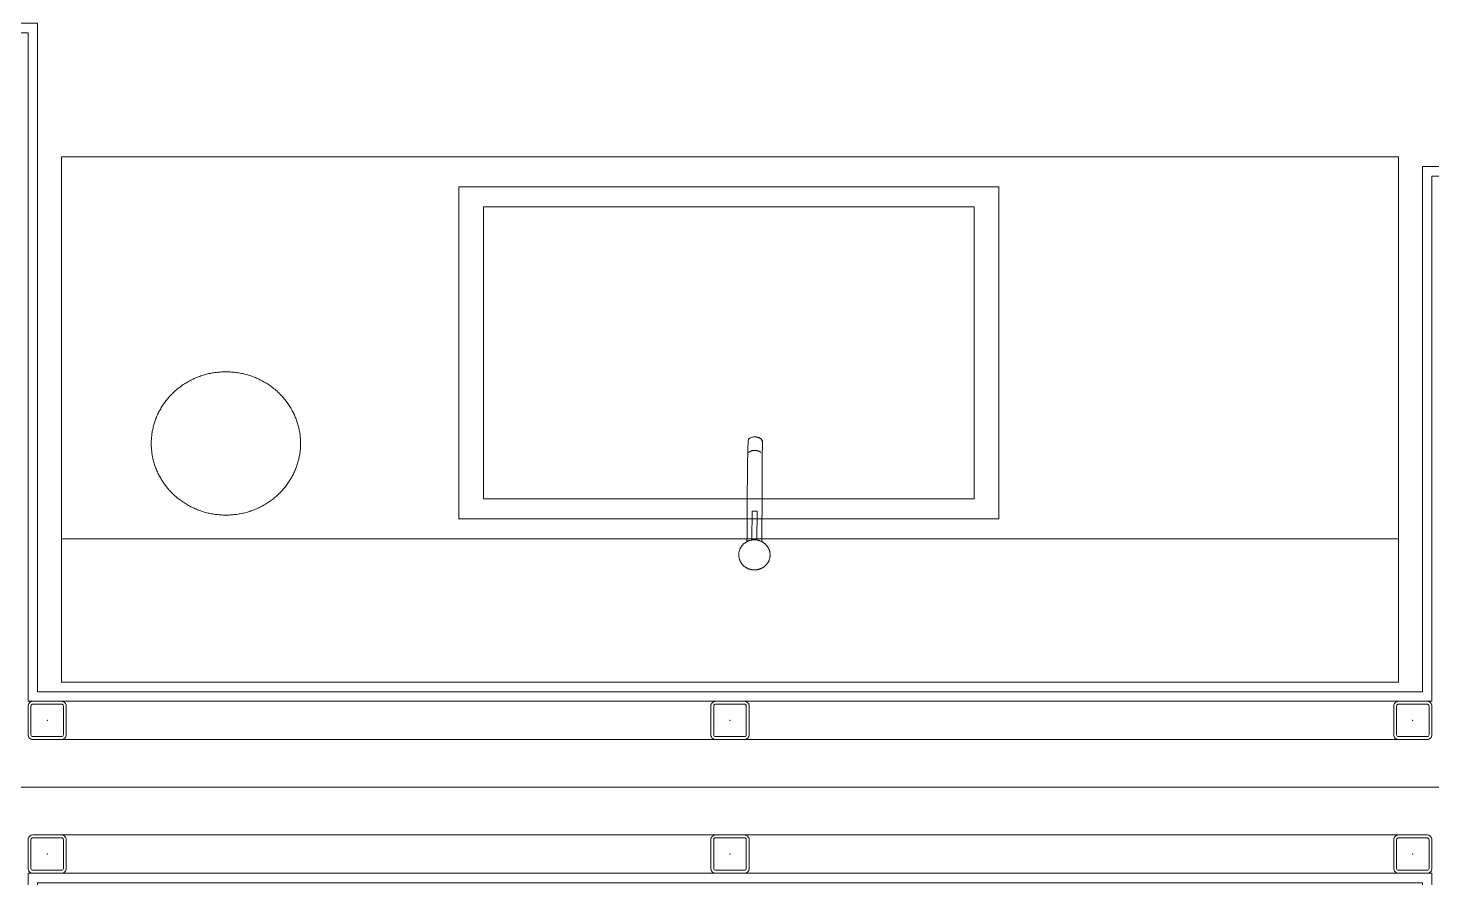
# Model space of a CAD drawing. Extents: x -1133 to 23780, y -1311 to 8245.
# Drawn here: x 14191.5 to 14338.5, y 2610.5 to 2699.5 of the extents above; entities that cross this region are included whole.
import ezdxf

# ---------------------------------------------------------------- set-up
doc = ezdxf.new("R2010")
doc.units = 0
doc.header["$MEASUREMENT"] = 0
doc.layers.get('0').update_dxf_attribs({"color": 9, "lineweight": 9})
for name, color, linetype, lineweight in [('05V', 9, 'Continuous', 9), ('06D', 9, 'Continuous', 9), ('10', 9, 'Continuous', 9), ('11', 9, 'Continuous', 9), ('35', 9, 'Continuous', 9), ('40B', 9, 'Continuous', 9)]:
    doc.layers.add(name, color=color, linetype=linetype, lineweight=lineweight)

# ---------------------------------------------------------------- blocks, each defined once
blk = doc.blocks.new('Group-398-1')
at = {"lineweight": 0}
blk.add_line((384774.0706, 69367.7554), (384775.4706, 69367.7554), dxfattribs=at)
at = {"lineweight": 0, "flags": 128}
for points in [[(384774.0706, 69367.6054), (384774.0706, 69368.1554), (384775.4706, 69368.1554), (384775.4706, 69367.6054)], [(384774.4891, 69367.7763), (384774.4891, 69368.1243), (384775.0547, 69368.1243), (384775.0547, 69367.7763), (384774.4891, 69367.7763)], [(384774.4891, 69367.7763), (384774.4891, 69368.1243), (384775.0547, 69368.1243), (384775.0547, 69367.7763)], [(384774.5151, 69367.7973), (384774.5151, 69368.1033), (384775.0287, 69368.1033), (384775.0287, 69367.7973), (384774.5151, 69367.7973)], [(384774.5151, 69367.7973), (384774.5151, 69368.1033), (384775.0287, 69368.1033), (384775.0287, 69367.7973)]]:
    blk.add_lwpolyline(points, close=True, dxfattribs=at)
blk.add_lwpolyline([(384775.4706, 69367.6054), (384774.0706, 69367.6054), (384774.0706, 69368.1554), (384775.4706, 69368.1554)], close=True)
blk.add_lwpolyline([(384774.7424, 69367.7545), (384774.7422, 69367.7845), (384774.7474, 69367.7845), (384774.7476, 69367.7545)], dxfattribs=at)
at = {"lineweight": 0}
for points in [[(384775.3661, 69367.8929), (384775.3556, 69367.9103), (384775.3194, 69367.9304), (384775.2775, 69367.9304), (384775.2413, 69367.9103), (384775.2203, 69367.8755), (384775.2203, 69367.8353), (384775.2413, 69367.8005), (384775.2775, 69367.7804), (384775.3194, 69367.7804), (384775.3556, 69367.8005), (384775.3766, 69367.8353), (384775.3766, 69367.8755), (384775.3661, 69367.8929)], [(384774.7451, 69367.723), (384774.7495, 69367.723), (384774.7571, 69367.7272), (384774.7614, 69367.7346), (384774.7614, 69367.743), (384774.757, 69367.7503), (384774.7494, 69367.7545), (384774.7406, 69367.7544), (384774.733, 69367.7502), (384774.7286, 69367.7429), (384774.7286, 69367.7344), (384774.7331, 69367.7271), (384774.7407, 69367.7229), (384774.7451, 69367.723)]]:
    blk.add_open_spline(points, degree=2, dxfattribs=at)
for points, knots in [([(384774.7528, 69367.7527), (384774.7524, 69367.8584), (384774.7503, 69367.8608), (384774.7466, 69367.8623), (384774.7424, 69367.8622), (384774.7388, 69367.8608), (384774.7367, 69367.8583), (384774.7367, 69367.8569), (384774.737, 69367.8048), (384774.7372, 69367.7527)], [0, 0, 0, 1, 2, 3, 4, 5, 6, 6, 7, 7, 7]), ([(384774.7509, 69367.846), (384774.7508, 69367.846), (384774.7509, 69367.846), (384774.7499, 69367.8469), (384774.7467, 69367.8481), (384774.7425, 69367.8481), (384774.7407, 69367.8474), (384774.7393, 69367.8468), (384774.7384, 69367.846)], [0, 0, 0, 1, 1, 2, 3, 4, 4, 5, 5, 5])]:
    blk.add_open_spline(points, degree=2, knots=knots, dxfattribs=at)
blk = doc.blocks.new('Prf-40x40')
for points in [[(1.5, -2), (-1.5, -2, -0.414214), (-2, -1.5), (-2, 1.5, -0.414214), (-1.5, 2), (1.5, 2, -0.414214), (2, 1.5), (2, -1.5, -0.414214)], [(1.5, -1.7), (-1.5, -1.7, -0.414214), (-1.7, -1.5), (-1.7, 1.5, -0.414214), (-1.5, 1.7), (1.5, 1.7, -0.414214), (1.7, 1.5), (1.7, -1.5, -0.414214)]]:
    blk.add_lwpolyline(points, format="xyb", close=True)
blk.add_point((0, 0))
blk = doc.blocks.new('p-2. kat planı')
at = {"layer": '06D'}
for points in [[(14336.5, 2625), (14193.5, 2625)], [(14336.5, 2615), (14193.5, 2615)]]:
    blk.add_lwpolyline(points, dxfattribs=at)
at = {"layer": '11'}
for points in [[(14470.5, 2605), (14347.5, 2605), (14347.5, 2555), (14337.5, 2555), (14337.5, 2610), (14192.5, 2610), (14192.5, 2540), (14182.5, 2540), (14182.5, 2700), (14192.5, 2700), (14192.5, 2630), (14337.5, 2630), (14337.5, 2685), (14347.5, 2685), (14347.5, 2635), (14470.5, 2635)], [(14470.5, 2606), (14346.5, 2606), (14346.5, 2556), (14338.5, 2556), (14338.5, 2611), (14191.5, 2611), (14191.5, 2541), (14183.5, 2541), (14183.5, 2699), (14191.5, 2699), (14191.5, 2629), (14338.5, 2629), (14338.5, 2684), (14346.5, 2684), (14346.5, 2634), (14470.5, 2634)]]:
    blk.add_lwpolyline(points, dxfattribs=at)
at = {"layer": '40B'}
for points in [[(14187.5, 2620), (14480.5, 2620), (14480.5, 2825), (14187.5, 2825)], [(14187.5, 2620), (14480.5, 2620), (14480.5, 2430), (14187.5, 2430)]]:
    blk.add_lwpolyline(points, close=True, dxfattribs=at)
at = {"layer": '10', "xscale": -1, "rotation": 180}
for p in [(14193.5, 2627), (14265, 2627), (14336.5, 2627), (14193.5, 2613), (14265, 2613), (14336.5, 2613)]:
    blk.add_blockref('Prf-40x40', p, dxfattribs=at)

msp = doc.modelspace()

# ---------------------------------------------------------------- linework, layer by layer
at = {"layer": '35'}
msp.add_lwpolyline([(14192.5, 2630), (14192.5, 2700), (14182.5, 2700), (14182.5, 2790), (14192.5, 2790), (14192.5, 2803), (14470.5, 2803), (14470.5, 2635), (14347.5, 2635), (14347.5, 2685), (14337.5, 2685), (14337.5, 2630)], close=True, dxfattribs=at)

# ---------------------------------------------------------------- block references
msp.add_blockref('p-2. kat planı', (0, 0))
at = {"layer": '05V', "xscale": -100, "yscale": 100, "zscale": 100}
msp.add_blockref('Group-398-1', (38491742.06, -6934129.54), dxfattribs=at)

doc.saveas('drawing.dxf')
